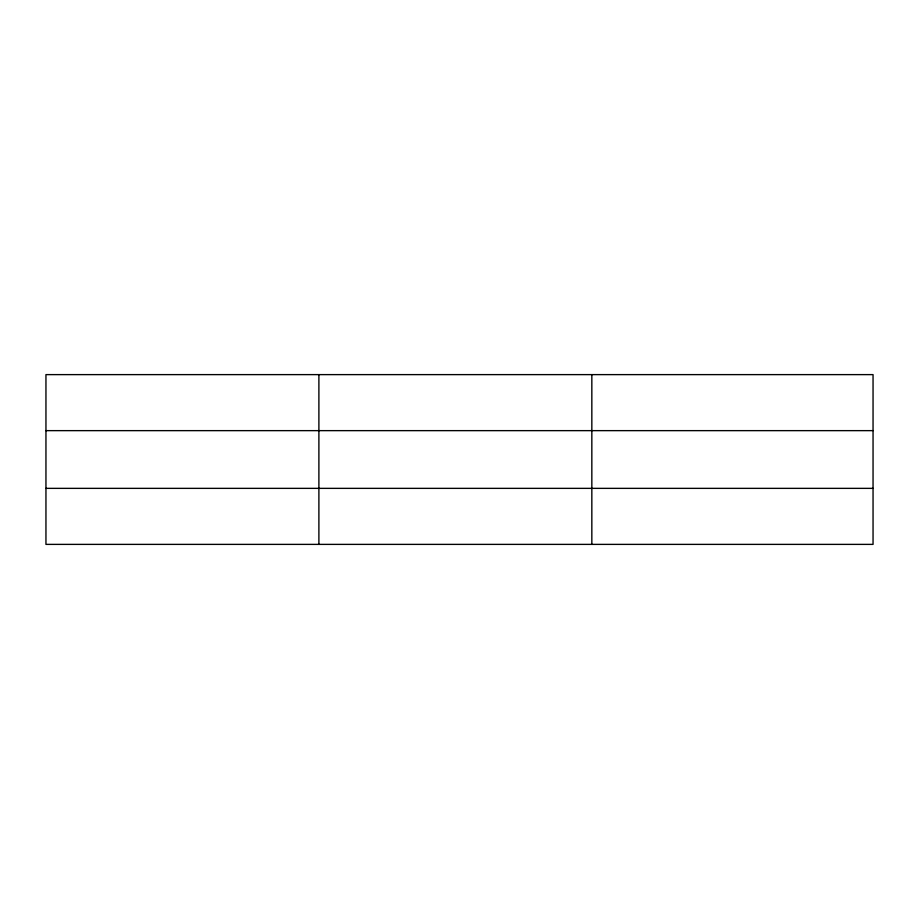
<?xml version="1.0" encoding="UTF-8"?>
<svg xmlns="http://www.w3.org/2000/svg" width="919" height="919" viewBox="0 0 919 919"><rect width="100%" height="100%" fill="white"/><g stroke="black" fill="none" stroke-linecap="round" stroke-linejoin="round"><path stroke-width="1.38" d="M318.893 544.381L318.893 374.619M591.836 544.381L591.836 374.619M873.05 430.643L873.05 374.619L45.95 374.619L45.95 544.381L873.05 544.381L873.05 430.643L45.95 430.643M45.95 488.357L873.05 488.357"/></g></svg>
